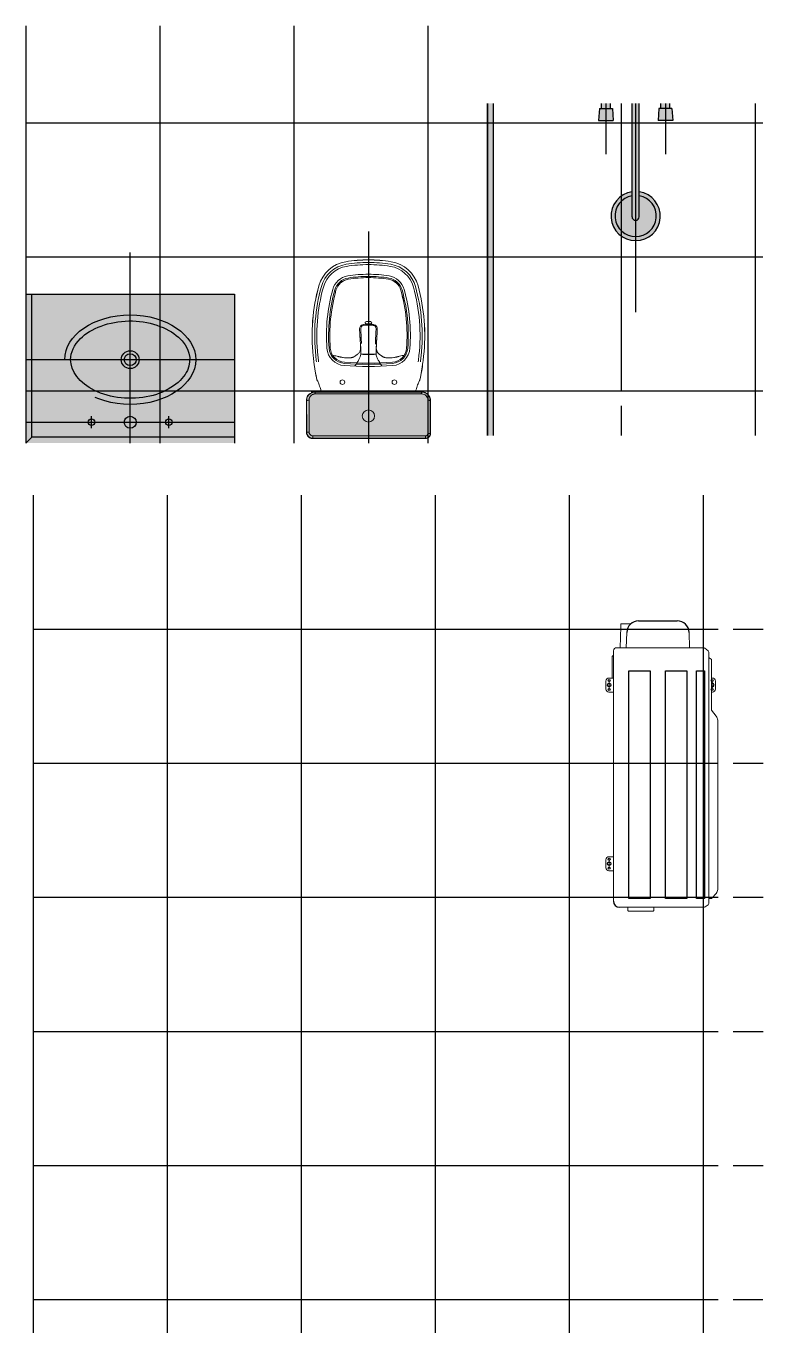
# Model space of a CAD drawing. Header units: millimetres. Extents: x -16.5 to 79.8, y -29.3 to 65.7.
# Drawn here: x 10.925 to 13.4, y 1.311 to 5.675 of the extents above; entities that cross this region are included whole.
import ezdxf

# ---------------------------------------------------------------- set-up
doc = ezdxf.new("R2010")
doc.units = ezdxf.units.MM
doc.header["$LTSCALE"] = 20
doc.linetypes.add('HIDDEN', pattern=[0.375, 0.25, -0.125])
for name, color, linetype in [('Arco-Condensadora', 3, 'Continuous'), ('ARQ-STA - MOBILIÁRIO_GERAL', 251, 'Continuous'), ('ARQ-STA - PISOS_APARTAMENTOS - BANHEIROS', 8, 'Continuous')]:
    doc.layers.add(name, color=color, linetype=linetype)

# ---------------------------------------------------------------- blocks, each defined once
blk = doc.blocks.new('COND 31.000')
at = {"layer": 'Arco-Condensadora', "color": 8, "linetype": 'Continuous', "lineweight": 5}
for p, q in [((0.1197653006007897, 0.2186118005323152), (-0.04863552816255634, 0.2186118005323152)), ((0.01155461180559314, 0.2222039318539117), (0.01155461180559314, 0.2186118005323152)), ((0.02155461180559115, 0.2322039318539026), (0.04847880107038094, 0.2322039318539026)), ((0.02155461180559115, 0.221203931853907), (0.04847880107038094, 0.221203931853907)), ((0.05847880107037895, 0.2222039318539117), (0.05847880107037895, 0.2186118005323152)), ((0.1394997727214928, 0.2343993782288862), (0.1197653006007897, 0.2186118005323152)), ((0.7210088845449363, 0.239661904127729), (0.1526560874686353, 0.239661904127729)), ((0.6946962550506584, 0.239661904127729), (0.6951347988755643, 0.239661904127729)), ((0.7341651992920717, 0.2343993782288862), (0.7508298646384475, 0.2199274320070259)), ((0.7512684084633463, 0.2186118005323152), (0.7517069522882522, 0.2098409240342249)), ((-0.09022624291785775, 0.1927377148629574), (-0.09022624291785775, -0.1002960681460934)), ((-0.07977213973078534, 0.2072096610848035), (-0.08891061144313994, 0.1962460654621907)), ((0.7679330738097221, 0.2094023802093261), (-0.07494815765683427, 0.2094023802093261)), ((-0.05214387876179671, 0.2172961690576045), (-0.05652931701084185, 0.2111565555089499)), ((0.7797737570821468, 0.1975616969369014), (0.7727570558836732, 0.2072096610848035)), ((0.7810893885568575, -0.09056159602539537), (0.7810893885568575, 0.1936148025127551)), ((-0.09022624291785775, 0.1453320616744946), (-0.1416047339514463, 0.1435603895698847)), ((0.7907737570821425, 0.02521397374941614), (0.7810893885568575, 0.02521397374941614)), ((0.7937737570821426, -0.05905624740660187), (0.7937737570821426, 0.02221397374940182)), ((-0.1709892553109285, -0.05154831940231475), (-0.1709892553109285, -0.08486052630162533)), ((-0.1705507114860296, -0.08529907012653837), (-0.1617798349879394, -0.0857376139514372)), ((-0.1617798349879394, -0.0857376139514372), (-0.09022624291785775, -0.08793033307595977)), ((-0.14159296579097, -0.06595863659232748), (-0.09022624291785775, -0.06775731713035782)), ((0.7810893885568575, -0.06205624740660198), (0.7907737570821425, -0.06205624740660198)), ((-0.08022624291785263, -0.1102960681460985), (0.7609163726112484, -0.1102960681460985)), ((-0.06091475525988699, -0.1151200502200425), (-0.06573873733383806, -0.1102960681460985)), ((-0.06091475525988699, -0.1151200502200425), (0.01155461180559314, -0.1151200502200425)), ((0.01155461180559314, -0.1257960681461014), (0.01155461180559314, -0.1102960681460985)), ((0.02155461180559115, -0.1247960681460967), (0.04847880107037383, -0.1247960681460967)), ((0.05847880107037895, -0.1257960681461014), (0.05847880107037895, -0.1102960681460985)), ((0.6113116624497508, -0.1257960681461014), (0.6113116624497508, -0.1102960681460985)), ((0.6213116624497488, -0.1247960681460967), (0.6482358517145386, -0.1247960681460967)), ((0.6582358517145366, -0.1257960681461014), (0.6582358517145366, -0.1102960681460985)), ((0.02155461180559115, -0.1357960681460924), (0.04847880107037383, -0.1357960681460924)), ((0.6213116624497488, -0.1357960681460924), (0.6482358517145386, -0.1357960681460924))]:
    blk.add_line(p, q, dxfattribs=at)
at = {"layer": 'Arco-Condensadora', "color": 8}
blk.add_line((-0.1802262429178541, -0.02598199255373856), (-0.1802262429178541, 0.103584149595747), dxfattribs=at)
at = {"layer": 'Arco-Condensadora', "color": 8, "linetype": 'Continuous', "lineweight": 5}
for points in [[(0.6872410100272859, 0.239661904127729), (0.6885566415019966, 0.239661904127729), (0.6907493606265191, 0.239661904127729)], [(0.6907493606265191, 0.239661904127729), (0.6920649921012298, 0.239661904127729)], [(0.6920649921012298, 0.239661904127729), (0.6929420797510417, 0.239661904127729)], [(0.6929420797510417, 0.239661904127729), (0.6942577112257595, 0.239661904127729)], [(0.6942577112257595, 0.239661904127729), (0.6951347988755643, 0.239661904127729)], [(0.6951347988755643, 0.239661904127729), (0.6990816932997106, 0.239661904127729)], [(0.6990816932997106, 0.239661904127729), (0.7008358685993272, 0.239661904127729)], [(0.7008358685993272, 0.239661904127729), (0.7025900438989439, 0.239661904127729)], [(0.7025900438989439, 0.239661904127729), (0.7047827630234664, 0.239661904127729)], [(0.7047827630234664, 0.239661904127729), (0.7065369383230831, 0.239661904127729)], [(0.7065369383230831, 0.239661904127729), (0.7082911136226997, 0.239661904127729)]]:
    blk.add_lwpolyline(points, dxfattribs=at)
at = {"layer": 'Arco-Condensadora', "color": 8}
for points in [[(0.7510893888997145, 0.168982010699068), (-0.01311061036656724, 0.168982010699068), (-0.01311061036656724, 0.1953841354038559), (0.7510893888997145, 0.1953841354038559)], [(0.7510893888997145, 0.06382100551897452), (-0.01311061036657435, 0.06382100551897452), (-0.01311061036657435, 0.1354199877692537), (0.7510893888997145, 0.1354199877692537)], [(0.7510893888997145, -0.058834299653725), (-0.01311061036657435, -0.058834299653725), (-0.01311061036657435, 0.01276468259655417), (0.7510893888997145, 0.01276468259655417)]]:
    blk.add_lwpolyline(points, close=True, dxfattribs=at)
for centre, radius in [((0.02001670643798548, 0.221203931853907), 0.003500000000000001), ((0.05001670643798661, 0.221203931853907), 0.003500000000000001), ((0.02001670643798548, -0.1247960681460967), 0.003500000000000001), ((0.03501670643798604, -0.1247960681460967), 0.006000000000000002), ((0.05001670643798661, -0.1247960681460967), 0.003500000000000001), ((0.6197737570821431, -0.1247960681460967), 0.003500000000000001), ((0.6347737570821437, -0.1247960681460967), 0.006000000000000002), ((0.6497737570821442, -0.1247960681460967), 0.003500000000000001)]:
    blk.add_circle(centre, radius, dxfattribs=at)
at = {"layer": 'Arco-Condensadora', "color": 8, "linetype": 'Continuous', "lineweight": 5}
for centre, radius, start, end in [((0.02155461180482376, 0.2222039318546649), 0.009999999999236026, 89.99999999562355, 180), ((0.04847880107168123, 0.2222039318552049), 0.009999999998695787, 0, 90.00000000747414), ((0.7907737570858515, 0.02221397375311085), 0.0029999999962929, 0, 90.00000007081817), ((0.7907737570978455, -0.05905624742229065), 0.002999999984300303, 269.9999997001563, 0), ((-0.08022624291862002, -0.1002960681468608), 0.009999999999236026, 180, 270.0000000043764), ((0.02155461180482376, -0.1257960681468546), 0.009999999999236026, 180, 270.0000000043764), ((0.04847880107168123, -0.1257960681473946), 0.009999999998695787, 269.9999999925254, 0), ((0.6213116624489885, -0.1257960681468688), 0.009999999999236026, 180, 270.0000000043764), ((0.6482358517158389, -0.1257960681474088), 0.009999999998695787, 269.9999999925254, 0)]:
    blk.add_arc(centre, radius, start, end, dxfattribs=at)
at = {"layer": 'Arco-Condensadora', "color": 8}
for centre, radius, start, end in [((0.03501670643798604, 0.221203931853907), 0.006000000000000002, 334.4040572428987, 205.5959427571013), ((-0.1402262429175778, 0.103584149595477), 0.0400000000002774, 91.97493401127183, 180), ((-0.1402262429186649, -0.02598199255452016), 0.03999999999919486, 180, 268.0419325718848), ((0.7610622727683776, -0.09026732187417963), 0.02002927767247612, 269.5826341169018, 359.1581686662832)]:
    blk.add_arc(centre, radius, start, end, dxfattribs=at)
at = {"layer": 'Arco-Condensadora', "color": 8, "linetype": 'Continuous', "lineweight": 5}
for points in [[(-0.05214387876179671, 0.2172961690576045), (-0.05126679111198484, 0.2181732567074164), (-0.04995115963727415, 0.2186118005323152), (-0.04863552816255634, 0.2186118005323152)], [(0.1394997727214928, 0.2343993782288862), (0.1430081233207332, 0.2379077288281195), (0.1478321053946843, 0.2396619041277432), (0.1526560874686353, 0.2396619041277432)], [(0.7210088845449363, 0.239661904127729), (0.7258328666188874, 0.239661904127729), (0.7302183048679325, 0.2379077288281195), (0.7341651992920717, 0.2343993782288862)], [(0.7508298646384475, 0.2199274320070259), (0.7512684084633463, 0.2194888881821271), (0.7512684084633463, 0.2190503443572283), (0.7512684084633463, 0.2186118005323152)], [(-0.09022624291785775, 0.1927377148629574), (-0.09022624291785775, 0.1940533463376681), (-0.08978769909295181, 0.1953689778123788), (-0.08891061144313994, 0.1962460654621907)], [(-0.07977213973078534, 0.2072096610848035), (-0.07845650825606754, 0.2085252925595142), (-0.0767023329564509, 0.2094023802093261), (-0.07494815765683427, 0.2094023802093261)], [(-0.07977213973078534, 0.2072096610848035), (-0.07977213973078534, 0.2072096610848035), (-0.0793335959058794, 0.2076482049097024), (-0.0793335959058794, 0.2076482049097024)], [(-0.05652931701084185, 0.2111565555089499), (-0.05740640466064661, 0.2098409240342249), (-0.05872203613536442, 0.2094023802093261), (-0.06003766761008222, 0.2094023802093261)], [(0.7517069522882522, 0.2098409240342249), (0.7517069522882522, 0.2098409240342249), (0.7512684084633463, 0.2094023802093261), (0.7512684084633463, 0.2094023802093261)], [(0.7679330738097221, 0.2094023802093261), (0.7696872491093387, 0.2094023802093261), (0.7714414244089554, 0.2085252925595142), (0.7727570558836732, 0.2072096610848035)], [(0.7797737570821468, 0.1975616969369014), (0.7806508447319516, 0.1962460654621907), (0.7810893885568575, 0.1949304339874658), (0.7810893885568575, 0.1936148025127551)], [(-0.1705507114860296, -0.08529907012653837), (-0.1705507114860296, -0.08529907012653837), (-0.1709892553109285, -0.08486052630162533), (-0.1709892553109285, -0.08486052630162533)]]:
    blk.add_open_spline(points, degree=3, dxfattribs=at)
blk = doc.blocks.new('MS - L1A - PRE - TOB - TIPO_1_AO_16 - MOBILIÁRIO - LAYOUT_GERAL')
at = {"layer": 'ARQ-STA - MOBILIÁRIO_GERAL'}
h = blk.add_hatch(color=255, dxfattribs=at)
h.dxf.hatch_style = 1
h.paths.add_polyline_path([(3332.651074292095, 1275.511187957239), (3332.671074292095, 1275.511187957239), (3332.671074292095, 1276.626187957239), (3332.651074292095, 1276.626187957239)])
h = blk.add_hatch(color=255, dxfattribs=at)
h.dxf.hatch_style = 1
h.paths.add_polyline_path([(3333.034101185262, 1276.626214160456), (3333.034101185262, 1276.608758686899), (3333.027287876863, 1276.608758686899), (3333.023859624633, 1276.568784109046), (3333.073719672746, 1276.568759852981), (3333.070914493659, 1276.608758686899), (3333.064101185261, 1276.608758686899), (3333.064101185261, 1276.626214160456)])
h = blk.add_hatch(color=255, dxfattribs=at)
h.dxf.hatch_style = 1
edge = h.paths.add_edge_path()
edge.add_line((3333.161242794138, 1276.626214160456), (3333.161242794139, 1276.330004458145))
edge.add_arc((3333.1490728502, 1276.248379230538), 0.0825274821944834, 98.48006825456878, 441.51993174543117, ccw=False)
edge.add_line((3333.13690290626, 1276.330004458145), (3333.136902906261, 1276.626214160456))
edge.add_line((3333.136902906261, 1276.626214160456), (3333.161242794138, 1276.626214160456))
h = blk.add_hatch(color=255, dxfattribs=at)
h.dxf.hatch_style = 1
h.paths.add_polyline_path([(3333.234044515139, 1276.626214160456), (3333.234044515139, 1276.608758686899), (3333.22723120674, 1276.608758686899), (3333.224426027654, 1276.568759852981), (3333.274286075766, 1276.568784109046), (3333.270857823536, 1276.608758686899), (3333.264044515138, 1276.608758686899), (3333.264044515138, 1276.626214160456)])
h = blk.add_hatch(color=255, dxfattribs=at)
h.dxf.hatch_style = 1
h.paths.add_polyline_path([(3331.801567549586, 1275.986218685064), (3331.101560092414, 1275.986218685064), (3331.101560092414, 1275.486218685064), (3331.801567549586, 1275.486218685064)])
h = blk.add_hatch(color=255, dxfattribs=at)
h.dxf.hatch_style = 1
h.paths.add_polyline_path([(3332.459981088148, 1275.628480040732), (3332.459981088147, 1275.517962559054, -0.414213562370685), (3332.443238465238, 1275.501219936146), (3332.065221470467, 1275.501219936146, -0.4142135623729194), (3332.043215492915, 1275.523225913699), (3332.043215492915, 1275.628480040732, -0.4142135623705643), (3332.072922991957, 1275.658187539775), (3332.430273485099, 1275.658187539774, -0.4142145877919626)])
for p, q in [((3333.034101185262, 1276.608758686899), (3333.034101185262, 1276.626214160456)), ((3333.064101185261, 1276.608758686899), (3333.064101185261, 1276.626214160456)), ((3333.136902906261, 1276.246178797872), (3333.136902906261, 1276.626214160456)), ((3333.161242794138, 1276.24617879787), (3333.161242794138, 1276.626214160456)), ((3333.234044515139, 1276.608758686899), (3333.234044515139, 1276.626214160456)), ((3333.264044515138, 1276.608758686899), (3333.264044515138, 1276.626214160456)), ((3333.027287876863, 1276.608758686899), (3333.023859624633, 1276.568784109046)), ((3333.027287876863, 1276.608758686899), (3333.070914493659, 1276.608758686899)), ((3333.070914493659, 1276.608758686899), (3333.073719672746, 1276.568759852981)), ((3333.22723120674, 1276.608758686899), (3333.224426027654, 1276.568759852981)), ((3333.270857823536, 1276.608758686899), (3333.22723120674, 1276.608758686899)), ((3333.270857823536, 1276.608758686899), (3333.274286075766, 1276.568784109046)), ((3333.023859624633, 1276.568784109046), (3333.073719672746, 1276.568759852981)), ((3333.274286075766, 1276.568784109046), (3333.224426027654, 1276.568759852981))]:
    blk.add_line(p, q, dxfattribs=at)
at = {"layer": 'ARQ-STA - MOBILIÁRIO_GERAL', "linetype": 'HIDDEN', "ltscale": 0.2}
blk.add_line((3333.1490728502, 1276.626214160456), (3333.1490728502, 1275.926214160456), dxfattribs=at)
at = {"layer": 'ARQ-STA - MOBILIÁRIO_GERAL', "linetype": 'Continuous', "lineweight": 18}
blk.add_line((3332.459982339229, 1275.517962559055), (3332.459982339229, 1275.628480040732), dxfattribs=at)
at = {"layer": 'ARQ-STA - MOBILIÁRIO_GERAL', "linetype": 'Continuous', "lineweight": 13}
blk.add_line((3332.065221470467, 1275.510339426413), (3332.443238465238, 1275.510339426413), dxfattribs=at)
at = {"layer": 'ARQ-STA - MOBILIÁRIO_GERAL'}
for points in [[(3332.651074292095, 1276.626187957239), (3332.651074292095, 1275.511187957239)], [(3332.671074292095, 1276.626187957239), (3332.671074292095, 1275.511187957239)], [(3331.101560092414, 1275.986218685064), (3331.801567549586, 1275.986218685064), (3331.801567549586, 1275.486218685064)], [(3331.801567549586, 1275.506218685064), (3331.121560092415, 1275.506218685064), (3331.121560092415, 1275.986215938254)], [(3331.121560092415, 1275.506218685064), (3331.101560092414, 1275.486218685064)]]:
    blk.add_lwpolyline(points, dxfattribs=at)
at = {"layer": 'ARQ-STA - MOBILIÁRIO_GERAL', "linetype": 'HIDDEN', "ltscale": 0.2}
for points in [[(3333.048789648689, 1276.626214160456), (3333.048789648689, 1276.456214160456)], [(3333.249356051711, 1276.626214160456), (3333.249356051711, 1276.456214160456)], [(3332.251514885874, 1276.196218685064), (3332.251514885874, 1275.486218685064)], [(3331.451564668543, 1275.486218685065), (3331.451563583691, 1276.126215918644)], [(3331.801567549586, 1275.766215938253), (3331.101560092414, 1275.766215938253)], [(3331.101560092414, 1275.556215938254), (3331.801567549586, 1275.556215938254)]]:
    blk.add_lwpolyline(points, dxfattribs=at)
at = {"layer": 'ARQ-STA - MOBILIÁRIO_GERAL', "linetype": 'Continuous', "lineweight": 18}
for points in [[(3332.078408309504, 1275.699272341266, -0.02390797549779), (3332.068508134856, 1275.757395031694, -0.0027814143338565), (3332.066090113311, 1275.778265638068, -0.0952365286156103), (3332.085007751934, 1276.013877640577, -0.2925905448965451), (3332.175415379055, 1276.095027227179, -0.0405733418910875), (3332.251598195852, 1276.101218685064, -0.0405734424190451), (3332.327781202002, 1276.095027227179, -0.2925905448965451), (3332.418188829127, 1276.013877640577, -0.0952365267000971), (3332.437106468269, 1275.778265642794)], [(3332.43710646827, 1275.778265642801, -0.0027814143338564), (3332.434688446209, 1275.757395031728, -0.0239022915983787), (3332.424791282737, 1275.699286031166)], [(3332.430273589103, 1275.658188790857, -0.4142135623730951), (3332.459982339229, 1275.628480040732), (3332.459981088147, 1275.628480040732)], [(3332.443238465238, 1275.501218685064), (3332.065221470467, 1275.501218685064, -0.4142135623730951), (3332.043214241832, 1275.523225913699), (3332.043214241831, 1275.628480040732)]]:
    blk.add_lwpolyline(points, format="xyb", dxfattribs=at)
at = {"layer": 'ARQ-STA - MOBILIÁRIO_GERAL', "linetype": 'Continuous', "lineweight": 13}
for points in [[(3332.07866085059, 1275.698544277916, -0.0242183563770474), (3332.068597237849, 1275.757405857612, -0.0027814143338565), (3332.066179330711, 1275.778275476735, -0.09523652670009698), (3332.085094257847, 1276.013853697506, -0.2925905448965451), (3332.175429873649, 1276.094938646987)], [(3332.175429873653, 1276.094938646987, -0.0405733408206721), (3332.251598192974, 1276.10112892681, -0.0405734444004525), (3332.32776670741, 1276.094938646987, -0.2925905448965451), (3332.418102323212, 1276.013853697506, -0.0952365267000971), (3332.437017250349, 1275.778275476743, -0.0027814143338564), (3332.434599343216, 1275.757405857646, -0.0242183563770474), (3332.42453573047, 1275.698544277916)], [(3332.084214737975, 1275.759303367152, -0.0027814143338565), (3332.081816974834, 1275.779999117917, -0.09523652670009698), (3332.100256555799, 1276.009657082981, -0.2925905448965451), (3332.177970409342, 1276.079412780472, -0.0405735062568037), (3332.251598346844, 1276.085396576298, -0.0405734444004525), (3332.325226171714, 1276.079412780472, -0.2925905448965451), (3332.402940025261, 1276.009657082981, -0.0952365267000971), (3332.421379606226, 1275.779999117917, -0.0027814143338564), (3332.418981843086, 1275.759303367152)]]:
    blk.add_lwpolyline(points, format="xyb", dxfattribs=at)
at = {"layer": 'ARQ-STA - MOBILIÁRIO_GERAL', "linetype": 'Continuous', "lineweight": 13, "extrusion": (0, 0, -1)}
for points in [[(-3332.425961524619, 1275.758455343405, -0.0027814143226319), (-3332.428368290385, 1275.779228798314, -0.09523652670009698), (-3332.409716270499, 1276.011532609321, -0.2925905448965451), (-3332.326361573023, 1276.086351509639, -0.0405734444004525), (-3332.251598278072, 1276.092427586082, -0.0405734309405469), (-3332.17683500804, 1276.086351509639, -0.2925905448965451), (-3332.093480310561, 1276.011532609321)], [(-3332.093480310561, 1276.011532609322, -0.0952365267000971), (-3332.074828290674, 1275.779228798321, -0.0027814143226319), (-3332.077235056442, 1275.758455343405)]]:
    blk.add_lwpolyline(points, format="xyb", dxfattribs=at)
for points in [[(-3332.37142707227, 1276.002024175108, -0.2915781545572642), (-3332.321106684989, 1276.047263731109, -0.0412395772496219), (-3332.251598220473, 1276.053005739575, -0.0412394943903994), (-3332.182089896066, 1276.047263731109, -0.2915781545572642), (-3332.131769508789, 1276.002024175102, -0.0862795672423604), (-3332.112156892547, 1275.804482785753, -0.371727048332217), (-3332.170282502512, 1275.746307365514, -0.0370319895607314), (-3332.332914078556, 1275.746307365515, -0.371727048332217), (-3332.391039688513, 1275.804482785753, -0.0862795672423604)], [(-3332.319256765202, 1276.036144011181, -0.0412395772496219), (-3332.2515983425, 1276.041733189972, -0.0412396403847968), (-3332.183939815855, 1276.03614401118, -0.2915781545572642), (-3332.142630373803, 1275.999005568529, -0.0862795672423604), (-3332.123399276899, 1275.805306902621, -0.371727048332217), (-3332.171116249009, 1275.757549039824, -0.0370319895607314), (-3332.332080332061, 1275.757549039823, -0.371727048332217), (-3332.379797304162, 1275.805306902616, -0.0862795672423604), (-3332.360566207259, 1275.999005568523, -0.2915781545572642)]]:
    blk.add_lwpolyline(points, format="xyb", close=True, dxfattribs=at)
at = {"layer": 'ARQ-STA - MOBILIÁRIO_GERAL', "linetype": 'Continuous', "lineweight": 13}
blk.add_lwpolyline([(3332.251598297847, 1276.045857029941, -0.0412395772496219), (3332.319933521878, 1276.040211941426, -0.2915781545572642), (3332.364539440537, 1276.000109866217, -0.0862795672423604), (3332.383910108769, 1275.805005415719, -0.371727048332217), (3332.332385341767, 1275.753436494972, -0.0370319895607314), (3332.1708112393, 1275.753436494972, -0.371727048332217), (3332.119286472293, 1275.805005415714, -0.0862795672423604), (3332.138657140522, 1276.00010986621, -0.2915781545572642), (3332.183263059182, 1276.040211941426, -0.0412395860639482)], format="xyb", close=True, dxfattribs=at)
at = {"layer": 'ARQ-STA - MOBILIÁRIO_GERAL', "linetype": 'Continuous', "lineweight": 18, "extrusion": (0, 0, -1)}
blk.add_lwpolyline([(-3332.171118329323, 1275.757577089279, -0.0370319895607314), (-3332.332078251743, 1275.757577089279, -0.371727048332217), (-3332.379769248066, 1275.805308892473, -0.0862795967673794), (-3332.36053910797, 1275.998998036709, -0.2915781545572642), (-3332.319252149409, 1276.036116266017, -0.0412395776140385), (-3332.251598342189, 1276.041705063478, -0.0412396403847968), (-3332.183944431651, 1276.036116266017, -0.2915781545572642), (-3332.142657473089, 1275.998998036709, -0.0862795672423604), (-3332.123427328126, 1275.805308958901, -0.371727048332217)], format="xyb", close=True, dxfattribs=at)
at = {"layer": 'ARQ-STA - MOBILIÁRIO_GERAL', "linetype": 'HIDDEN', "ltscale": 0.1}
for points in [[(3331.321564668546, 1275.536215918644), (3331.321564668546, 1275.576215918645)], [(3331.581564668546, 1275.536215918644), (3331.581564668546, 1275.576215918645)]]:
    blk.add_lwpolyline(points, dxfattribs=at)
at = {"layer": 'ARQ-STA - MOBILIÁRIO_GERAL', "ltscale": 5}
for centre, radius in [((3331.45156345656, 1275.766215918644), 0.03), ((3331.45156345656, 1275.766215918644), 0.02), ((3331.321564668546, 1275.556215918644), 0.0109999999999673), ((3331.451564668546, 1275.556215918644), 0.02), ((3331.581564668546, 1275.556215918644), 0.0109999999999673)]:
    blk.add_circle(centre, radius, dxfattribs=at)
at = {"layer": 'ARQ-STA - MOBILIÁRIO_GERAL', "linetype": 'Continuous', "lineweight": 18, "ltscale": 5, "extrusion": (0, 0, -1)}
for centre, radius in [((-3332.164314380308, 1275.690738256666), 0.007701521490222), ((-3332.338882200752, 1275.690738256666), 0.007701521490222), ((-3332.25159829053, 1275.577136564131), 0.020537390640592)]:
    blk.add_circle(centre, radius, dxfattribs=at)
at = {"layer": 'ARQ-STA - MOBILIÁRIO_GERAL'}
for centre, radius, start, end in [((3333.1490728502, 1276.248379230538), 0.0825274821946465, 98.48006825455917, 81.51993174544084), ((3333.1490728502, 1276.248379230538), 0.0692747339751773, 100.1180295756705, 79.88197042432951), ((3333.1490728502, 1276.246178797872), 0.0121699439382994, 180, 0)]:
    blk.add_arc(centre, radius, start, end, dxfattribs=at)
at = {"layer": 'ARQ-STA - MOBILIÁRIO_GERAL', "linetype": 'HIDDEN', "ltscale": 0.2}
blk.add_ellipse((3331.45156345656, 1275.766215918644), major_axis=(-0.2199999999997999, 0), ratio=0.6818181818181818, dxfattribs=at)
at = {"layer": 'ARQ-STA - MOBILIÁRIO_GERAL'}
blk.add_open_spline([(3331.251563456559, 1275.766215918644), (3331.251563456559, 1275.728121715793), (3331.280233306102, 1275.687751240203), (3331.383531202077, 1275.637075595268), (3331.455603543798, 1275.629454113859), (3331.578437037432, 1275.65752351196), (3331.626440898795, 1275.692538562881), (3331.660573973191, 1275.767689245747), (3331.650733482348, 1275.808350746215), (3331.576719400431, 1275.875178490941), (3331.511930777877, 1275.897203453895), (3331.381672057647, 1275.895153449008), (3331.318628941016, 1275.871104353611), (3331.262326528945, 1275.815067901956), (3331.251563456559, 1275.79037437723), (3331.251563456559, 1275.766215918644)], degree=3, knots=[0, 0, 0, 0, 0.9470934410323923, 0.9470934410323923, 1.894186882064785, 1.894186882064785, 2.841280323097176, 2.841280323097176, 3.788373764129569, 3.788373764129569, 4.735467205161962, 4.735467205161962, 5.682560646194355, 5.682560646194355, 6.283185307179585, 6.283185307179585, 6.283185307179585, 6.283185307179585], dxfattribs=at)
at = {"layer": 'ARQ-STA - MOBILIÁRIO_GERAL', "linetype": 'Continuous', "lineweight": 18}
for points, knots in [([(3332.280312880643, 1275.846170051627), (3332.280603947905, 1275.851699878941), (3332.280919534517, 1275.85722006245), (3332.281216884534, 1275.864595245371), (3332.281292373747, 1275.866458166684), (3332.281255563482, 1275.869767434672), (3332.281154106509, 1275.871198667041), (3332.280864502506, 1275.872602655395), (3332.280778106304, 1275.873021500585), (3332.280674965526, 1275.873437920671), (3332.280018738265, 1275.87565099963), (3332.279106157127, 1275.877339951507), (3332.277561554136, 1275.87968400706), (3332.277010753176, 1275.880482711443), (3332.27557117377, 1275.881703688457), (3332.274703249906, 1275.882111953979), (3332.272076820972, 1275.883182051949), (3332.270237136335, 1275.88365246699), (3332.26655460205, 1275.884448551863), (3332.264699324221, 1275.884711691963), (3332.259113965792, 1275.885323050642), (3332.255363734796, 1275.885507267928), (3332.251598288098, 1275.885507266867), (3332.247832841601, 1275.885507267768), (3332.244082610838, 1275.885323050329), (3332.238497252738, 1275.884711691428), (3332.236641975027, 1275.884448551168), (3332.232959440973, 1275.883652466014), (3332.231119756466, 1275.883182050933), (3332.228493327874, 1275.882111952413), (3332.227625404111, 1275.881703686872), (3332.226185825714, 1275.880482708491), (3332.225635024962, 1275.879684004301), (3332.224090422368, 1275.877339948692), (3332.22317784154, 1275.875650996679), (3332.222523882882, 1275.873445566851), (3332.222422296594, 1275.873036902844), (3332.222336889793, 1275.872625894248), (3332.222043596468, 1275.871214458601), (3332.221941105832, 1275.869775376825), (3332.2219042074, 1275.866458164052), (3332.221979696611, 1275.864595242861), (3332.222277046655, 1275.857220060843), (3332.222592633206, 1275.851699878136), (3332.222883700419, 1275.846170051627)], [0, 0, 0, 0, 0.6254878711390255, 0.6254878711390255, 0.8370499729583913, 0.8370499729583913, 1, 1, 1, 1.036883628944676, 1.036883628944676, 1.197403024120566, 1.197403024120566, 1.277662721708509, 1.277662721708509, 1.357922419296451, 1.357922419296451, 1.518441814472338, 1.518441814472338, 1.678961209648225, 1.678961209648225, 2, 2, 2, 2.321257979923887, 2.321257979923887, 2.481886969885831, 2.481886969885831, 2.642515959847775, 2.642515959847775, 2.722830454828747, 2.722830454828747, 2.803144949809719, 2.803144949809719, 2.963773939771662, 2.963773939771662, 3, 3, 3, 3.163701980595578, 3.163701980595578, 3.37507404271174, 3.37507404271174, 4, 4, 4, 4]), ([(3332.251597068843, 1275.886493593544), (3332.254845341342, 1275.886493508025), (3332.257951030583, 1275.886835818433), (3332.261987259718, 1275.888158958304), (3332.262950421217, 1275.889135958247), (3332.262832044443, 1275.891277089367), (3332.261811724801, 1275.892419052669), (3332.258845046077, 1275.893834794931), (3332.257621341243, 1275.894244814345), (3332.25479860585, 1275.894823820514), (3332.253199728022, 1275.894986142634), (3332.251598297261, 1275.89498614276), (3332.249993229249, 1275.894986142633), (3332.248393009476, 1275.894823441927), (3332.245563071611, 1275.894241674492), (3332.244335204937, 1275.893828184912), (3332.241386694408, 1275.892417545392), (3332.240353811675, 1275.891250804505), (3332.240255338753, 1275.8891318583), (3332.241224634972, 1275.888152241898), (3332.244241074331, 1275.887165954984), (3332.245514691712, 1275.886912099156), (3332.248378653078, 1275.886578241373), (3332.249992532754, 1275.886493594046), (3332.251598287302, 1275.886493593528)], [0, 0, 0, 0, 0.25, 0.25, 0.5000000000000001, 0.5000000000000001, 0.7500000000000002, 0.7500000000000002, 0.8750000000000001, 0.8750000000000001, 1, 1, 1, 1.125000000000001, 1.125000000000001, 1.250000000000002, 1.250000000000002, 1.500000000000001, 1.500000000000001, 1.75, 1.75, 1.875, 1.875, 2, 2, 2, 2]), ([(3332.225061291332, 1275.80755609549), (3332.225050676087, 1275.808141217402), (3332.224993411774, 1275.810927946426), (3332.224823367688, 1275.815580466397), (3332.224569324921, 1275.821214690666), (3332.224292021932, 1275.826338846766), (3332.224022383094, 1275.830882224625), (3332.223770816223, 1275.834756515348), (3332.223581816569, 1275.837510741604), (3332.223432738702, 1275.839598322732), (3332.223321882924, 1275.841050568334), (3332.22320769425, 1275.842405235304), (3332.223078677037, 1275.843835171271), (3332.222963854837, 1275.845140126321), (3332.222909331544, 1275.845872213123), (3332.222892336524, 1275.846152105347)], [0, 0, 0, 0, 0.0335517578892544, 0.1598579815309899, 0.2675099337042585, 0.3581250669143763, 0.4561294398730638, 0.5307778972070968, 0.584152108252275, 0.6164300165000371, 0.6566072217776601, 0.7079806686573882, 0.7717415957606204, 0.8778303079125134, 1, 1, 1, 1]), ([(3332.28030424961, 1275.84615220651), (3332.280287256935, 1275.845872348563), (3332.280232738574, 1275.845140325567), (3332.280117924389, 1275.8438354546), (3332.279988912357, 1275.842405572247), (3332.279874725681, 1275.841050934646), (3332.279763869588, 1275.839598695976), (3332.279614789652, 1275.837511099257), (3332.279425786779, 1275.834756842905), (3332.279174215083, 1275.830882500642), (3332.278904571793, 1275.8263390718), (3332.278627264711, 1275.821214862588), (3332.278373217738, 1275.815580583242), (3332.278203170826, 1275.810928004925), (3332.278145905603, 1275.808141235691), (3332.278135290039, 1275.807556094902)], [0, 0, 0, 0, 0.1221662744662276, 0.2282535527564521, 0.2920136354007341, 0.3433864834507676, 0.383563455611025, 0.4158416137936206, 0.4692167334915876, 0.543866097551242, 0.641871422804574, 0.7324873075929657, 0.8401400842483111, 0.9664472388171376, 1, 1, 1, 1]), ([(3332.277162829267, 1275.784901349985), (3332.274700722575, 1275.784781005756), (3332.267547708111, 1275.784485538129), (3332.25496316981, 1275.784321803068), (3332.240379674614, 1275.784385995759), (3332.23049641109, 1275.784677801205), (3332.226035887428, 1275.784854330216)], [0, 0, 0, 0, 0.1445843187185402, 0.4199701349246597, 0.7381800737243996, 1, 1, 1, 1]), ([(3332.078355946007, 1275.699572176208), (3332.078401407647, 1275.699214407937), (3332.078502453156, 1275.698869041044), (3332.078660850593, 1275.698544277905), (3332.079101008052, 1275.697572193608), (3332.079540387693, 1275.696679815072), (3332.07997796001, 1275.695867104791), (3332.081567022098, 1275.692915713563), (3332.083184847043, 1275.689343093679), (3332.084863373471, 1275.685167589209), (3332.085831133441, 1275.68276018828), (3332.086783841497, 1275.680194655336), (3332.08867215277, 1275.674761165703), (3332.089613008, 1275.671873463312), (3332.090515565947, 1275.668923899327), (3332.09051871797, 1275.668913598499), (3332.090521869526, 1275.668903296918), (3332.090525021083, 1275.668892995336), (3332.091616597785, 1275.665324927176), (3332.092708174488, 1275.661756859017), (3332.093799751191, 1275.658188790857)], [0, 0, 0, 0, 1, 1, 1, 2, 2, 2, 3, 3, 3, 3.5, 3.5, 4, 4, 4, 4.001746161005238, 4.001746161005238, 4.001746161005238, 4.606548568096997, 4.606548568096997, 4.606548568096997, 4.606548568096997]), ([(3332.409397269225, 1275.658188790857), (3332.410486653824, 1275.661750171309), (3332.411576038423, 1275.665311551762), (3332.412665423022, 1275.668872932215), (3332.41267062017, 1275.668889922561), (3332.412675817318, 1275.668906912905), (3332.412681015113, 1275.668923899327), (3332.413583695682, 1275.67187386404), (3332.414505903018, 1275.674705466617), (3332.416393774708, 1275.680142432012), (3332.417365397489, 1275.682760063578), (3332.418333207589, 1275.685167589209), (3332.420011734016, 1275.689343093679), (3332.421629558961, 1275.692915713563), (3332.42321862105, 1275.695867104791), (3332.423656193368, 1275.696679815072), (3332.424095573008, 1275.697572193608), (3332.424535730468, 1275.698544277905), (3332.424650416517, 1275.698779419344), (3332.424735117157, 1275.69902371209), (3332.424790456087, 1275.699275614545)], [0, 0, 0, 0, 0.6034915901423654, 0.6034915901423654, 0.6034915901423654, 0.6063706789660464, 0.6063706789660464, 0.6063706789660464, 1.106370678966046, 1.106370678966046, 1.606370678966046, 1.606370678966046, 1.606370678966046, 2.606370678966046, 2.606370678966046, 2.606370678966046, 3.606370678966047, 3.606370678966047, 3.606370678966047, 4.606370678966046, 4.606370678966046, 4.606370678966046, 4.606370678966046])]:
    blk.add_open_spline(points, degree=3, knots=knots, dxfattribs=at)
at = {"layer": 'ARQ-STA - MOBILIÁRIO_GERAL', "linetype": 'Continuous', "lineweight": 13}
for points, knots in [([(3332.228055403841, 1275.820886738536), (3332.227848257598, 1275.827747265086), (3332.227572792083, 1275.834591554512), (3332.226935469901, 1275.848249845821), (3332.226533726445, 1275.855065731603), (3332.226150057595, 1275.863554834125), (3332.22608133087, 1275.865251364471), (3332.226004907934, 1275.868643666731), (3332.225969314362, 1275.870349247491), (3332.226514329986, 1275.873667352775), (3332.227167052801, 1275.875275239067), (3332.228452612717, 1275.877456428428), (3332.2288769834, 1275.878196428221), (3332.229748602234, 1275.87914395885), (3332.230150198289, 1275.879306591869), (3332.230919190391, 1275.879658311787), (3332.231312633694, 1275.87980854277), (3332.234891392901, 1275.881052432166), (3332.238242683835, 1275.881566258131), (3332.244894814874, 1275.882224864801), (3332.248239088747, 1275.882373154916), (3332.25159829053, 1275.882373154008), (3332.255074774629, 1275.882373154948), (3332.25853527273, 1275.882214356026), (3332.263696575232, 1275.881683429654), (3332.265413002083, 1275.881466620408), (3332.268819193119, 1275.880767767654), (3332.270527263348, 1275.88034645101), (3332.27255304042, 1275.879540075611), (3332.272956657449, 1275.879360085935), (3332.273703855687, 1275.878913254735), (3332.273982370625, 1275.878553380836), (3332.27474511706, 1275.877478567197), (3332.275195372037, 1275.876729964406), (3332.276425139379, 1275.874416947921), (3332.276933584699, 1275.872695227892), (3332.277238120523, 1275.869224857484), (3332.277174005438, 1275.867459449463), (3332.277064970634, 1275.863948288139), (3332.276987873911, 1275.862191892155), (3332.276564732196, 1275.853402792393), (3332.276161863413, 1275.846345279375), (3332.275526475115, 1275.832203328972), (3332.275249582647, 1275.825116362824), (3332.275059250218, 1275.818011431496)], [0, 0, 0, 0, 0.2500000000000061, 0.2500000000000061, 0.5000000000000123, 0.5000000000000123, 0.5625000000000128, 0.5625000000000128, 0.6250000000000133, 0.6250000000000133, 0.6875000000000138, 0.6875000000000138, 0.7187500000000141, 0.7187500000000141, 0.7343750000000135, 0.7343750000000135, 0.750000000000013, 0.750000000000013, 0.8750000000000063, 0.8750000000000063, 1, 1, 1, 1.125000000000003, 1.125000000000003, 1.187500000000005, 1.187500000000005, 1.250000000000007, 1.250000000000007, 1.265625000000008, 1.265625000000008, 1.28125000000001, 1.28125000000001, 1.31250000000001, 1.31250000000001, 1.375000000000009, 1.375000000000009, 1.437500000000008, 1.437500000000008, 1.500000000000007, 1.500000000000007, 1.750000000000003, 1.750000000000003, 2, 2, 2, 2]), ([(3332.225076275599, 1275.807290646602), (3332.225079596722, 1275.807114851718), (3332.225081611538, 1275.80693762244), (3332.22508667283, 1275.805379682855), (3332.225005756372, 1275.80390761252), (3332.224679485261, 1275.800936391875), (3332.224440930404, 1275.799409474533), (3332.223710438764, 1275.796322877985), (3332.223198850033, 1275.794858613745), (3332.221209428657, 1275.790746789709), (3332.219286180505, 1275.788358462401), (3332.214385037245, 1275.783764599853), (3332.211397582862, 1275.78155225156), (3332.206338122566, 1275.77816874165), (3332.204562497591, 1275.777015798996), (3332.201756906713, 1275.775303854951), (3332.200787821874, 1275.774780916978), (3332.198741949378, 1275.773971421584), (3332.197674402378, 1275.773654064869), (3332.19546593452, 1275.773159390123), (3332.194311097224, 1275.772976569075), (3332.192089609063, 1275.772789604705), (3332.191009048805, 1275.772771636258), (3332.187722643083, 1275.772668060646), (3332.185502079781, 1275.772411649621), (3332.180957094349, 1275.772272152912), (3332.178742581664, 1275.772371619269), (3332.17305597649, 1275.772547781537), (3332.170021187699, 1275.77281080651), (3332.165221837045, 1275.773576880111), (3332.16361719016, 1275.773899378592), (3332.161467737927, 1275.7743761224), (3332.161010604147, 1275.774473512088), (3332.159912640809, 1275.774642378058), (3332.159168660751, 1275.774699163094), (3332.15804474062, 1275.774849652726), (3332.157630340054, 1275.774939557983), (3332.15689893229, 1275.775129530254), (3332.156516427044, 1275.775222499076), (3332.155345784019, 1275.775499924515), (3332.154516931768, 1275.775680171171), (3332.15291026951, 1275.776044291112), (3332.152142887789, 1275.77622907914), (3332.14984563486, 1275.776779285969), (3332.148356304635, 1275.777144952245), (3332.141022719065, 1275.778955236229), (3332.135402068541, 1275.78034510994), (3332.129578362434, 1275.781783543064), (3332.128931439398, 1275.781940704796), (3332.127735669854, 1275.782259475969), (3332.127193369006, 1275.782421612743), (3332.126038910395, 1275.782787732959), (3332.125446989647, 1275.782992021406), (3332.124889592255, 1275.783193933938)], [0, 0, 0, 0, 0.0072241197171463, 0.0072241197171463, 0.0629507310376068, 0.0629507310376068, 0.1186773423580672, 0.1186773423580672, 0.1744039536785277, 0.1744039536785277, 0.2858571763194488, 0.2858571763194488, 0.3973103989603697, 0.3973103989603697, 0.4530370102808307, 0.4530370102808307, 0.4809003159410611, 0.4809003159410611, 0.5087636216012916, 0.5087636216012916, 0.5366269272615222, 0.5366269272615222, 0.5644902329217527, 0.5644902329217527, 0.6202168442422139, 0.6202168442422139, 0.6759434555626748, 0.6759434555626748, 0.7316700668831359, 0.7316700668831359, 0.7595333725433664, 0.7595333725433664, 0.7664991989584243, 0.7664991989584243, 0.7734650253734817, 0.7734650253734817, 0.7804308517885394, 0.7804308517885394, 0.7873966782035968, 0.7873966782035968, 0.8013283310337121, 0.8013283310337121, 0.8152599838638279, 0.8152599838638279, 0.8431232895240581, 0.8431232895240581, 0.9545765121649799, 0.9545765121649799, 0.9685081649950952, 0.9685081649950952, 0.9824398178252104, 0.9824398178252104, 1, 1, 1, 1]), ([(3332.205588429446, 1275.744990773094), (3332.205997331968, 1275.745347495249), (3332.206393096582, 1275.745711399573), (3332.208307623883, 1275.747583444093), (3332.209485210788, 1275.749217089463), (3332.211088647269, 1275.751842866078), (3332.211624152249, 1275.752766196533), (3332.212675355024, 1275.754664538994), (3332.213167392137, 1275.755638255017), (3332.214636360878, 1275.758360848493), (3332.215668437637, 1275.759959516301), (3332.217818308671, 1275.763108595741), (3332.2187589234, 1275.764692484803), (3332.221331144336, 1275.769327043213), (3332.222637948416, 1275.772418501475), (3332.224675049616, 1275.778439405716), (3332.225401994391, 1275.781365396349), (3332.226003241458, 1275.784187157123)], [0, 0, 0, 0, 0.0300813725927179, 0.0300813725927179, 0.1513212010186285, 0.1513212010186285, 0.2119411152315834, 0.2119411152315834, 0.2725610294445384, 0.2725610294445384, 0.3938008578704482, 0.3938008578704482, 0.5150406862963585, 0.5150406862963585, 0.7575203431481791, 0.7575203431481791, 1, 1, 1, 1]), ([(3332.225998792639, 1275.784187814157), (3332.243057843835, 1275.783499951211), (3332.260138816859, 1275.783499955822), (3332.277197744347, 1275.78418781238), (3332.277178381404, 1275.78462239548), (3332.277167225677, 1275.78484591664), (3332.277165057445, 1275.784846005212)], [0, 0, 0, 0, 1, 1, 1, 2, 2, 2, 2]), ([(3332.297144127642, 1275.745415108406), (3332.296566606244, 1275.745937335113), (3332.29504482029, 1275.747427623403), (3332.293072153081, 1275.750148092727), (3332.291335702675, 1275.753174855528), (3332.290032566505, 1275.755555753684), (3332.288868232772, 1275.757847802906), (3332.287302019927, 1275.76034285605), (3332.285213592645, 1275.76336742151), (3332.281746001032, 1275.769334722088), (3332.279092686895, 1275.776170603778), (3332.277659579449, 1275.78196078884), (3332.277241406713, 1275.783977267409), (3332.277197756412, 1275.784187754336)], [0, 0, 0, 0, 0.0493741484730568, 0.1366286326825917, 0.226040233282053, 0.2840870632533825, 0.3142684360520953, 0.392971572039478, 0.4686379639160901, 0.5426178418155424, 0.8367972070075976, 0.9829643344891612, 1, 1, 1, 1]), ([(3332.278119793156, 1275.807276328235), (3332.278106275616, 1275.806509906911), (3332.278144451799, 1275.804109999122), (3332.278479739493, 1275.800980091992), (3332.279098786928, 1275.797843688792), (3332.279828896148, 1275.795240768851), (3332.281675531635, 1275.791118056061), (3332.285360857301, 1275.786703301773), (3332.290180401753, 1275.782773951605), (3332.293801299033, 1275.780205194127), (3332.296462034302, 1275.778428313883), (3332.298903627304, 1275.776881731794), (3332.300901932584, 1275.775599940011), (3332.302693242529, 1275.774645289064), (3332.304452028394, 1275.773972508661), (3332.306872606228, 1275.77329424961), (3332.309365647645, 1275.77289748152), (3332.311624772362, 1275.772779487481), (3332.31381072359, 1275.772732064956), (3332.316564250611, 1275.772578582767), (3332.319934533133, 1275.772284619599), (3332.32351423052, 1275.772339440332), (3332.328966072052, 1275.772482840114), (3332.334968808304, 1275.77295163328), (3332.340132200592, 1275.774032982142), (3332.342560489064, 1275.774548136565), (3332.34366151944, 1275.774676658433), (3332.344732096074, 1275.77477223115), (3332.345873837695, 1275.775008518138), (3332.347501042923, 1275.775433533393), (3332.349473454669, 1275.775848743425), (3332.352568996403, 1275.776592585126), (3332.357915421702, 1275.77789651211), (3332.365073096826, 1275.77967945515), (3332.371706481128, 1275.78130253651), (3332.376003171856, 1275.782384234129), (3332.37778381647, 1275.783002159553), (3332.378410625295, 1275.783231044213)], [0, 0, 0, 0, 0.0308748563753068, 0.0950145360662665, 0.1189736188212156, 0.1432480369879435, 0.1922994016186771, 0.2894025101623773, 0.3531915680911605, 0.3879810529048384, 0.4158909717169048, 0.4389835707881283, 0.4621127390679551, 0.4741173725767004, 0.488267315054465, 0.5078277946310729, 0.5340036188580604, 0.5462660642014412, 0.558162277067583, 0.5816563879928561, 0.6048229871551217, 0.6277682344537542, 0.6527758717492351, 0.7102196462095614, 0.7411451644012366, 0.7501493062243251, 0.7558338667642253, 0.7617366028550894, 0.7702687797716613, 0.7775586220127836, 0.7931442179565006, 0.8084353959857299, 0.8384028748744141, 0.900157623409292, 0.9574676427197221, 0.9849178573934558, 1, 1, 1, 1]), ([(3332.044313320249, 1275.523225913699), (3332.044311963692, 1275.558568784529), (3332.044189863693, 1275.59381899994), (3332.043948748534, 1275.628480040732), (3332.043929683417, 1275.632304336932), (3332.044659572768, 1275.636052477513), (3332.04752551457, 1275.643085860627), (3332.049652583217, 1275.646308559948), (3332.054982639272, 1275.651703088949), (3332.058214410543, 1275.653889532337), (3332.065223403924, 1275.656830045319), (3332.069058529481, 1275.657614928942), (3332.072922991957, 1275.657614928942), (3332.192039857673, 1275.657614928942), (3332.311156723389, 1275.657614928942), (3332.430273589105, 1275.657614928942), (3332.434136270992, 1275.657614928942), (3332.43793152792, 1275.65684401804), (3332.444978811583, 1275.653894419789), (3332.448202991851, 1275.651710634562), (3332.453528255286, 1275.646328012016), (3332.455668732386, 1275.643083063598), (3332.458520713472, 1275.636100936717), (3332.459266889008, 1275.632302604676), (3332.459247832527, 1275.628480040732), (3332.458994708436, 1275.592092679303), (3332.458872788848, 1275.555064353001), (3332.45888395157, 1275.517962559055), (3332.4588845425, 1275.513829820185), (3332.457190821465, 1275.50978835565), (3332.451422387995, 1275.504013930798), (3332.447371253874, 1275.502313050268), (3332.443238465238, 1275.502313050268), (3332.317232800314, 1275.502313050268), (3332.19122713539, 1275.502313050268), (3332.065221470466, 1275.502313050268), (3332.062460129311, 1275.502313050268), (3332.059750502339, 1275.502856555589), (3332.054688590778, 1275.504954011476), (3332.05237007564, 1275.50650622649), (3332.046584903275, 1275.51228931006), (3332.044313448988, 1275.517703271563), (3332.044313320249, 1275.523225913699)], [0, 0, 0, 0, 1, 1, 1, 1.25, 1.25, 1.5, 1.5, 1.75, 1.75, 2, 2, 2, 3, 3, 3, 3.25, 3.25, 3.5, 3.5, 3.75, 3.75, 4, 4, 4, 5, 5, 5, 5.5, 5.5, 6, 6, 6, 7, 7, 7, 7.25, 7.25, 7.5, 7.5, 8, 8, 8, 8]), ([(3332.065221470467, 1275.501218685064), (3332.065221470467, 1275.501219102091), (3332.065221470467, 1275.501219519119), (3332.065221470467, 1275.501219936146), (3332.191227135392, 1275.501219936146), (3332.317232800316, 1275.501219936146), (3332.443238465239, 1275.501219936146), (3332.443238465238, 1275.504259766235), (3332.443238465238, 1275.507299596324), (3332.443238465238, 1275.510339426413), (3332.445218302392, 1275.510339426413), (3332.447153122588, 1275.511175132654), (3332.44988448818, 1275.513972600155), (3332.450674586139, 1275.515912877052), (3332.450673999643, 1275.517891783946), (3332.450662836924, 1275.555556116232), (3332.450784756399, 1275.593145870023), (3332.4510378806, 1275.630084963047), (3332.451075615264, 1275.635591683731), (3332.448925456883, 1275.641017793119), (3332.443242240258, 1275.646935844463), (3332.440930522287, 1275.64855343882), (3332.435842205038, 1275.650747490345), (3332.433084102785, 1275.651327169153), (3332.430273589103, 1275.651327169153), (3332.311156723387, 1275.651327169153), (3332.192039857672, 1275.651327169153), (3332.072922991957, 1275.651327169153), (3332.072922991957, 1275.65361395936), (3332.072922991957, 1275.655900749567), (3332.072922991957, 1275.658187539775), (3332.072922991957, 1275.658187956802), (3332.072922991957, 1275.65818837383), (3332.072922991957, 1275.658188790857)], [0, 0, 0, 0, 1, 1, 1, 2, 2, 2, 3, 3, 3, 3.5, 3.5, 4, 4, 4, 5, 5, 5, 5.5, 5.5, 5.75, 5.75, 6, 6, 6, 7, 7, 7, 8, 8, 8, 9, 9, 9, 9])]:
    blk.add_open_spline(points, degree=3, knots=knots, dxfattribs=at)
at = {"layer": 'ARQ-STA - MOBILIÁRIO_GERAL', "linetype": 'Continuous', "lineweight": 18}
for points, weights, knots in [([(3332.225167193545, 1275.811615911381), (3332.225666909667, 1275.81083828174), (3332.225926552229, 1275.809960071305), (3332.225926552229, 1275.809047469936), (3332.225926552229, 1275.807687111117), (3332.225926552229, 1275.8063264418), (3332.225926552229, 1275.803043916781), (3332.225926552229, 1275.801005712324), (3332.225926552229, 1275.796406790624), (3332.225926552229, 1275.793816492753), (3332.225926552229, 1275.789107556306), (3332.225926552229, 1275.786976780817), (3332.225926552229, 1275.784850236701)], [1, 0.9748769938818652, 0.9748769938818652, 1, 1, 1, 1, 1, 1, 1, 1, 1, 1], [0, 0, 0, 0, 0.5508074359274728, 0.5508074359274728, 0.5508074359274728, 0.8116293650252897, 0.8116293650252897, 1.072451294123106, 1.072451294123106, 1.333273223220923, 1.333273223220923, 1.550807435927472, 1.550807435927472, 1.550807435927472, 1.550807435927472]), ([(3332.277270028831, 1275.784877646416), (3332.277270028831, 1275.786996342719), (3332.277270028831, 1275.789119203459), (3332.277270028831, 1275.793821494713), (3332.277270028831, 1275.796412872084), (3332.277270028831, 1275.801011337441), (3332.277270028831, 1275.803047763623), (3332.277270028831, 1275.8063278526), (3332.277270028831, 1275.807687837492), (3332.277270028831, 1275.809047469936), (3332.277270028831, 1275.809960071305), (3332.277529671393, 1275.81083828174), (3332.278029387514, 1275.811615911381)], [1, 1, 1, 1, 1, 1, 1, 1, 1, 1, 0.9748769938818656, 0.9748769938818656, 1], [0, 0, 0, 0, 0.2168194420238233, 0.2168194420238233, 0.4778796280158823, 0.4778796280158823, 0.7389398140079412, 0.7389398140079412, 1, 1, 1, 1.550807435927467, 1.550807435927467, 1.550807435927467, 1.550807435927467])]:
    blk.add_rational_spline(points, weights, degree=3, knots=knots, dxfattribs=at)
at = {"layer": 'ARQ-STA - MOBILIÁRIO_GERAL', "linetype": 'Continuous', "lineweight": 13}
blk.add_open_spline([(3332.226003236646, 1275.784187245177), (3332.226022589877, 1275.784621788657), (3332.226033723299, 1275.784844875295), (3332.226035891526, 1275.784844992685)], degree=3, dxfattribs=at)
for points, weights, degree, knots in [([(3332.043214241831, 1275.523225913699), (3332.043214867372, 1275.523225913699), (3332.043215492915, 1275.523225913699), (3332.043215492915, 1275.575852977216), (3332.043215492915, 1275.628480040732), (3332.043214867372, 1275.628480040732), (3332.043214241831, 1275.628480040732), (3332.043214241832, 1275.658188790857), (3332.072922991957, 1275.658188790857), (3332.251598290531, 1275.658188790857), (3332.430273589104, 1275.658188790857), (3332.430273589103, 1275.658188165316), (3332.430273589103, 1275.658187539775), (3332.459981088149, 1275.658187539775), (3332.459981088147, 1275.628480040732), (3332.459614460337, 1275.628480040732), (3332.459247832527, 1275.628480040732), (3332.458976130077, 1275.630031849298), (3332.4510378806, 1275.630084963047)], [1, 1, 1, 1, 1, 1, 1, 0.7071067811865476, 1, 1, 1, 1, 1, 0.7071067811865476, 1, 1, 1, 0.7191060416290957, 1], 2, [0, 0, 0, 1, 1, 2, 2, 3, 3, 4.570796326794897, 4.570796326794897, 5.570796326794897, 5.570796326794897, 6.570796326794897, 6.570796326794897, 8.141592653589793, 8.141592653589793, 9.141592653589793, 9.141592653589793, 10.67815529589479, 10.67815529589479, 10.67815529589479]), ([(3332.052158700461, 1275.630084963047), (3332.044220450986, 1275.630031849298), (3332.043948748534, 1275.628480040732), (3332.043582120724, 1275.628480040732), (3332.043215492915, 1275.628480040732), (3332.043215492916, 1275.658187539775), (3332.072922991957, 1275.658187539775), (3332.251598290531, 1275.658187539775), (3332.430273589104, 1275.658187539775), (3332.430273589103, 1275.654757354464), (3332.430273589103, 1275.651327169153)], [1, 0.7191060416290981, 1, 1, 1, 0.7071067811865476, 1, 1, 1, 1, 1], 2, [0, 0, 0, 1.536562642304994, 1.536562642304994, 2.536562642304994, 2.536562642304994, 4.10735896909989, 4.10735896909989, 5.10735896909989, 5.10735896909989, 6.10735896909989, 6.10735896909989, 6.10735896909989]), ([(3332.072922991957, 1275.651327169153), (3332.06729969319, 1275.651327169153), (3332.061843972216, 1275.648908895337), (3332.056153221344, 1275.642974980339), (3332.054655829006, 1275.640630734719), (3332.052645668881, 1275.635539475981), (3332.052139826299, 1275.632839320004), (3332.052158700461, 1275.630084963047), (3332.052399815724, 1275.594898366607), (3332.05252191562, 1275.559113683119), (3332.052523272176, 1275.523234943066), (3332.052523399943, 1275.519855708945), (3332.05387861655, 1275.516533804432), (3332.058544462584, 1275.511762437586), (3332.061840759142, 1275.510339426413), (3332.065221470467, 1275.510339426413), (3332.065221470467, 1275.507299596324), (3332.065221470467, 1275.504259766235), (3332.065221470467, 1275.501219936146), (3332.05233066727, 1275.501219936147), (3332.043215492915, 1275.510335110503), (3332.043215492915, 1275.5232259137), (3332.043581435358, 1275.523225913699), (3332.043947377803, 1275.523225913699), (3332.044313320249, 1275.523225913699), (3332.044476667493, 1275.523231060862), (3332.047843216042, 1275.523234763424), (3332.052523273315, 1275.523234943067)], [1, 1, 1, 1, 1, 1, 1, 1, 1, 1, 1, 1, 1, 1, 1, 1, 1, 1, 1, 0.8047378541243649, 0.8047378541243649, 0.9999999999999998, 1, 1, 1, 0.8128936057662633, 0.8128936057662633, 0.9999999999999998], 3, [0, 0, 0, 0, 0.5, 0.5, 0.75, 0.75, 1, 1, 1, 2, 2, 2, 2.5, 2.5, 3, 3, 3, 4, 4, 4, 5.570796326794897, 5.570796326794897, 5.570796326794897, 6.570796326794897, 6.570796326794897, 6.570796326794897, 8.106684317153693, 8.106684317153693, 8.106684317153693, 8.106684317153693]), ([(3332.450673999643, 1275.517891783945), (3332.458607100615, 1275.51789417058), (3332.45888395157, 1275.517962559055), (3332.459432519858, 1275.517962559055), (3332.459981088146, 1275.517962559055), (3332.459981088149, 1275.501219936146), (3332.443238465238, 1275.501219936146), (3332.443238465238, 1275.501219310605), (3332.443238465238, 1275.501218685064), (3332.45998233923, 1275.501218685064), (3332.459982339229, 1275.517962559055), (3332.459981713688, 1275.517962559055), (3332.459981088147, 1275.517962559055), (3332.459981088147, 1275.573221299893), (3332.459981088147, 1275.628480040732)], [1, 0.7193393501921655, 1, 1, 1, 0.7071067811865476, 1, 1, 1, 0.7071067811865476, 1, 1, 1, 1, 1], 2, [0, 0, 0, 1.535891037777209, 1.535891037777209, 2.53589103777721, 2.53589103777721, 4.106687364572107, 4.106687364572107, 5.106687364572107, 5.106687364572107, 6.677483691367002, 6.677483691367002, 7.677483691367002, 7.677483691367002, 8.677483691367003, 8.677483691367003, 8.677483691367003])]:
    blk.add_rational_spline(points, weights, degree=degree, knots=knots, dxfattribs=at)
at = {"layer": 'ARQ-STA - MOBILIÁRIO_GERAL', "linetype": 'HIDDEN', "ltscale": 0.2, "rotation": 270}
blk.add_blockref('COND 31.000', (3333.184965747588, 1274.709032189036), dxfattribs=at)

msp = doc.modelspace()

# ---------------------------------------------------------------- hatches: boundary and pattern name
at = {"layer": 'ARQ-STA - PISOS_APARTAMENTOS - BANHEIROS'}
h = msp.add_hatch(dxfattribs=at)
h.set_pattern_fill('_USER', color=256, scale=0.45, double=1, pattern_type=0)
h.set_pattern_definition([(0, (11.8249216657946, 4.449970674782406), (0, 0.45), []), (90, (11.8249216657946, 4.449970674782406), (-0.45, 2.755455298081545e-17), [])])
h.paths.add_polyline_path([(12.47487316579555, 4.274970674782452), (10.92492166579496, 4.274970674782452), (10.92492166579496, 5.674970674782315), (12.47487316579555, 5.674970674782315)])
h = msp.add_hatch(dxfattribs=at)
h.set_pattern_fill('_USER', color=256, scale=0.45, double=1, pattern_type=0)
h.set_pattern_definition([(0, (12.47487316579555, 4.449970674782406), (0, 0.45), []), (90, (12.47487316579555, 4.449970674782406), (-0.45, 2.755455298081545e-17), [])])
h.paths.add_polyline_path([(13.39992166579442, 5.414970674782325), (12.47487316579555, 5.414970674782325), (12.47487316579555, 4.299970674782315), (13.39992166579442, 4.299970674782315)])
h.paths.add_polyline_path([(13.30992166579427, 4.449970674782406), (13.30992166579427, 4.399970674782452), (12.60992166579445, 4.399970674782452), (12.60992166579445, 4.449970674782406)], flags=16)
h = msp.add_hatch(dxfattribs=at)
h.set_pattern_fill('_USER', color=256, scale=0.45, double=1, pattern_type=0)
h.set_pattern_definition([(0, (10.94992166579596, 4.099970674782043), (0, 0.45), []), (90, (10.94992166579596, 4.099970674782043), (-0.45, 2.755455298081545e-17), [])])
h.paths.add_polyline_path([(13.39997521566466, 0.9400764713659271), (12.18497101613321, 0.9400765842599128), (12.18497101613321, 0.699970674782179), (10.94996846771165, 0.699970674782179), (10.94992166579551, 4.099970674782043), (13.40003539222699, 4.100000066623551)])
h.paths.add_polyline_path([(13.2999752156643, 4.020023629520864), (13.24997521566457, 4.020023629520864), (13.24997521566457, 1.020023629520864), (13.2999752156643, 1.020023629520864)], flags=16)

# ---------------------------------------------------------------- block references
at = {"layer": 'ARQ-STA - MOBILIÁRIO_GERAL', "color": 251, "true_color": 0x636466}
msp.add_blockref('MS - L1A - PRE - TOB - TIPO_1_AO_16 - MOBILIÁRIO - LAYOUT_GERAL', (-3320.176736893415, -1271.211240157458), dxfattribs=at)

doc.saveas('drawing.dxf')
